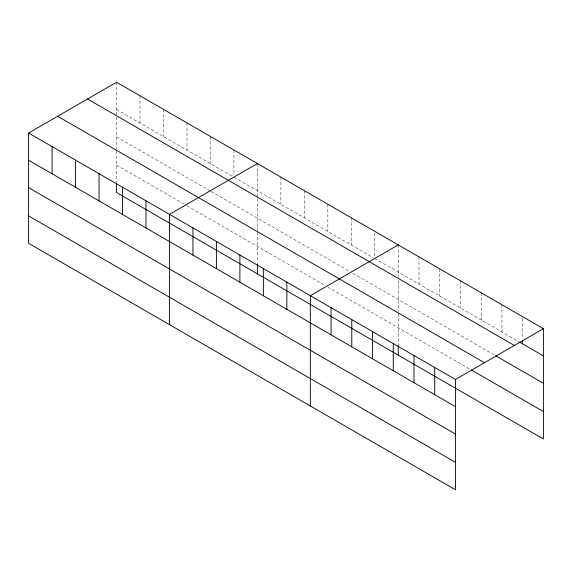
<?xml version="1.0" encoding="UTF-8"?>
<svg xmlns="http://www.w3.org/2000/svg" width="572" height="572" viewBox="0 0 572 572"><rect width="100%" height="100%" fill="white"/><g stroke="black" fill="none" stroke-linecap="round" stroke-linejoin="round"><path stroke-width="0.43" stroke-dasharray="2.86 2.15" d="M116.552 109.438L233.176 176.777M233.934 177.213L373.28 257.665M374.796 258.537L518.825 341.691M116.552 136.865L210.46 191.077M211.211 191.513L349.799 271.528M352.831 273.28L495.023 355.369M116.552 165.115L186.222 205.341M186.98 205.777L324.81 285.356M327.842 287.101L470.449 369.441M522.665 318.468L522.665 338.645M501.937 304.747L501.937 331.939M481.202 292.778L481.202 319.97M460.467 280.809L460.467 308.001M439.739 268.84L439.739 296.031M419.004 256.864L419.004 284.062M398.269 244.895L398.269 277.234M398.269 280.659L398.269 311.876M398.269 313.642L398.269 345.76M374.796 233.097L374.796 256.785M351.315 217.789L351.315 244.98M327.842 204.233L327.842 231.431M304.361 190.683L304.361 217.875M280.888 177.127L280.888 204.318M257.407 163.571L257.407 197.619M257.407 198.477L257.407 230.545M257.407 232.311L257.407 263.578M233.934 150.021L233.934 175.454M210.46 136.465L210.46 163.656M186.98 122.909L186.98 150.1M163.506 109.352L163.506 136.551M140.026 95.803L140.026 122.994M116.552 82.246L116.552 116.295M116.552 117.153L116.552 149.22M116.552 150.987L116.552 182.254"/><path stroke-width="0.86" d="M28.6 133.026L455.448 379.465L455.448 489.754L28.6 243.315L28.6 133.026L116.552 82.246L543.4 328.685L543.4 438.974L116.552 192.535L116.552 183.112M257.407 163.571L169.462 214.35L169.462 324.639M398.269 244.895L310.324 295.674L310.324 405.963M455.448 379.465L543.4 328.685M519.598 342.135L543.4 355.877M87.523 99.006L514.378 345.445M495.788 355.813L543.4 383.304M57.622 116.266L484.477 362.705M471.221 369.884L543.4 411.554M28.6 160.217L455.448 406.656M28.6 187.637L455.448 434.077M28.6 215.894L455.448 462.333M522.665 340.404L522.665 343.908M434.72 367.496L434.72 394.687M413.985 355.527L413.985 382.718M398.269 345.76L398.269 355.183M393.25 343.558L393.25 370.749M372.522 331.581L372.522 358.78M351.787 319.612L351.787 346.811M331.052 307.643L331.052 334.834M286.844 282.118L286.844 309.316M263.37 268.568L263.37 295.76M257.407 264.436L257.407 273.859M239.89 255.012L239.89 282.203M216.416 241.455L216.416 268.654M192.936 227.906L192.936 255.098M145.982 200.793L145.982 227.985M122.508 187.244L122.508 214.436M99.027 173.688L99.027 200.879M75.554 160.131L75.554 187.323M52.073 146.575L52.073 173.774"/></g></svg>
